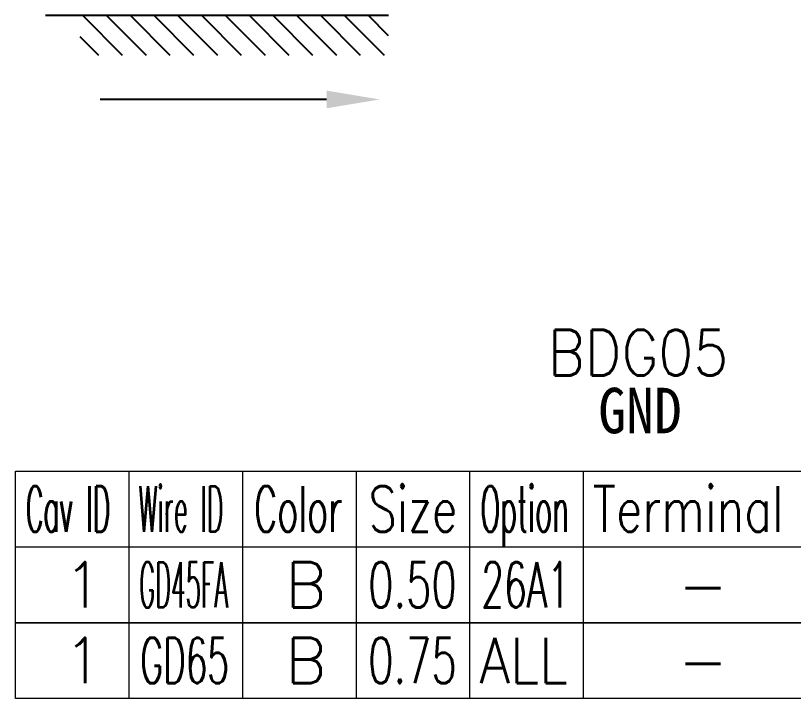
# Model space of a CAD drawing. Header units: inches. Extents: x 47316 to 59086, y 3141 to 11743.
# Drawn here: x 52058.7 to 52110, y 5743.8 to 5788.8 of the extents above; entities that cross this region are included whole.
import ezdxf

# ---------------------------------------------------------------- set-up
doc = ezdxf.new("R2010")
doc.units = ezdxf.units.IN
doc.header["$MEASUREMENT"] = 0
doc.styles.get("Standard").update_dxf_attribs({"font": ''})
doc.styles.get('Standard').set_extended_font_data('SimSun')

msp = doc.modelspace()

# ---------------------------------------------------------------- linework, layer by layer
at = {"color": 0, "lineweight": -3}
for p, q in [((52083.293, 5788.844), (52060.637, 5788.844, 0)), ((52065.724, 5786.216), (52063.095, 5788.844)), ((52067.295, 5786.216), (52064.667, 5788.844)), ((52068.867, 5786.216), (52066.239, 5788.844)), ((52070.438, 5786.216), (52067.81, 5788.844)), ((52072.01, 5786.216), (52069.382, 5788.844)), ((52073.581, 5786.216), (52070.953, 5788.844)), ((52075.153, 5786.216), (52072.525, 5788.844)), ((52076.724, 5786.216), (52074.096, 5788.844)), ((52078.296, 5786.216), (52075.668, 5788.844)), ((52079.868, 5786.216), (52077.239, 5788.844)), ((52081.439, 5786.216), (52078.811, 5788.844)), ((52083.011, 5786.216), (52080.382, 5788.844)), ((52083.293, 5787.506), (52081.954, 5788.844)), ((52064.152, 5786.216), (52062.93, 5787.438))]:
    msp.add_line(p, q, dxfattribs=at)
msp.add_line((52079.195, 5783.309), (52064.247, 5783.309))
at = {"color": 0, "linetype": 'Continuous', "lineweight": 15}
for p, q in [((52058.66, 5758.776), (52141.16, 5758.776)), ((52058.66, 5753.776), (52058.66, 5758.776)), ((52058.66, 5753.776), (52141.16, 5753.776))]:
    msp.add_line(p, q, dxfattribs=at)
at = {"color": 7, "linetype": 'Continuous', "lineweight": 15}
for p, q in [((52066.16, 5753.776), (52066.16, 5758.776)), ((52073.66, 5753.776), (52073.66, 5758.776)), ((52081.16, 5753.776), (52081.16, 5758.776)), ((52088.66, 5753.776), (52088.66, 5758.776)), ((52096.16, 5753.776), (52096.16, 5758.776))]:
    msp.add_line(p, q, dxfattribs=at)
at = {"color": 102, "linetype": 'Continuous', "lineweight": 15}
for p, q in [((52066.16, 5748.776), (52066.16, 5753.776)), ((52073.66, 5748.776), (52073.66, 5753.776)), ((52081.16, 5748.776), (52081.16, 5753.776)), ((52088.66, 5748.776), (52088.66, 5753.776)), ((52096.16, 5748.776), (52096.16, 5753.776)), ((52066.16, 5743.776), (52066.16, 5748.776)), ((52073.66, 5743.776), (52073.66, 5748.776)), ((52081.16, 5743.776), (52081.16, 5748.776)), ((52088.66, 5743.776), (52088.66, 5748.776)), ((52096.16, 5743.776), (52096.16, 5748.776))]:
    msp.add_line(p, q, dxfattribs=at)
at = {"color": 0, "linetype": 'Continuous', "lineweight": 15}
for points in [[(52058.66, 5748.776), (52058.66, 5753.776), (52141.16, 5753.776), (52141.16, 5748.776)], [(52058.66, 5743.776), (52058.66, 5748.776), (52141.16, 5748.776), (52141.16, 5743.776)]]:
    msp.add_lwpolyline(points, close=True, dxfattribs=at)
msp.add_solid([(52079.195, 5783.892), (52082.695, 5783.309), (52079.195, 5782.726)])

# ---------------------------------------------------------------- texts
at = {"color": 6, "linetype": 'Continuous', "lineweight": 20, "char_height": 3, "attachment_point": 1}
for s, insert, width in [('\\Fromans.shx;\\W0.9000000000;\\T1.0000000000;\\o\\lBDG05', (52093.803, 5768.093), 13.24286), ('\\f黑体|b0|i0|c1|p0;\\W0.9000000000;\\T1.0000000000;\\o\\lGND', (52097.134, 5764.276), 5.82472)]:
    msp.add_mtext(s, dxfattribs=dict(at, insert=insert, width=width))
at = {"color": 7, "linetype": 'Continuous', "lineweight": 15, "char_height": 3, "attachment_point": 1}
for s, insert, width in [('\\Fromans.shx;\\W0.4292452830;\\T1.0000000000;\\o\\lCav ID', (52059.344, 5757.776), 6.5), ('\\Fromans.shx;\\W0.4026548673;\\T1.0000000000;\\o\\lWire ID', (52066.775, 5757.776), 6.5), ('\\Fromans.shx;\\W0.5687500000;\\T1.0000000000;\\o\\lColor', (52074.404, 5757.776), 6.5), ('\\Fromans.shx;\\W0.7222222222;\\T1.0000000000;\\o\\lSize', (52081.97, 5757.776), 6.5), ('\\Fromans.shx;\\W0.4595959596;\\T1.0000000000;\\o\\lOption', (52089.357, 5757.776), 6.5), ('\\Fromans.shx;\\W0.7480916031;\\T1.0000000000;\\o\\lTerminal', (52096.767, 5757.776), 14), ('\\Fromans.shx;\\W1.0000000000;\\T1.0000000000;\\o\\l1', (52061.839, 5752.776), 2.85714), ('\\Fromans.shx;\\W1.0000000000;\\T1.0000000000;\\o\\l1', (52061.839, 5747.776), 2.85714)]:
    msp.add_mtext(s, dxfattribs=dict(at, insert=insert, width=width))
at = {"color": 21, "linetype": 'Continuous', "lineweight": 15, "char_height": 3, "attachment_point": 1}
for s, insert, width in [('\\Fromans.shx;\\W0.3855932203;\\T1.0000000000;\\o\\lGD45FA', (52066.826, 5752.776), 6.5), ('\\Fromans.shx;\\W0.6500000000;\\T1.0000000000;\\o\\l0.50', (52081.939, 5752.776), 6.5), ('\\Fromans.shx;\\W1.0000000000;\\T1.0000000000;\\o\\l-', (52102.375, 5752.776), 3.71429), ('\\Fromans.shx;\\W0.5548780488;\\T1.0000000000;\\o\\lGD65', (52066.898, 5747.776), 6.5), ('\\Fromans.shx;\\W0.6500000000;\\T1.0000000000;\\o\\l0.75', (52081.939, 5747.776), 6.5), ('\\Fromans.shx;\\W1.0000000000;\\T1.0000000000;\\o\\l-', (52102.375, 5747.776), 3.71429)]:
    msp.add_mtext(s, dxfattribs=dict(at, insert=insert, width=width))
at = {"color": 140, "linetype": 'Continuous', "lineweight": 15, "char_height": 3, "attachment_point": 1}
for s, insert, width in [('\\Fromans.shx;\\W1.0000000000;\\T1.0000000000;\\o\\lB', (52076.482, 5752.776), 3), ('\\Fromans.shx;\\W0.5833333333;\\T1.0000000000;\\o\\l26A1', (52089.41, 5752.776), 6.5), ('\\Fromans.shx;\\W1.0000000000;\\T1.0000000000;\\o\\lB', (52076.482, 5747.776), 3), ('\\Fromans.shx;\\W0.8750000000;\\T1.0000000000;\\o\\lALL', (52089.285, 5747.776), 6.5)]:
    msp.add_mtext(s, dxfattribs=dict(at, insert=insert, width=width))

doc.saveas('drawing.dxf')
